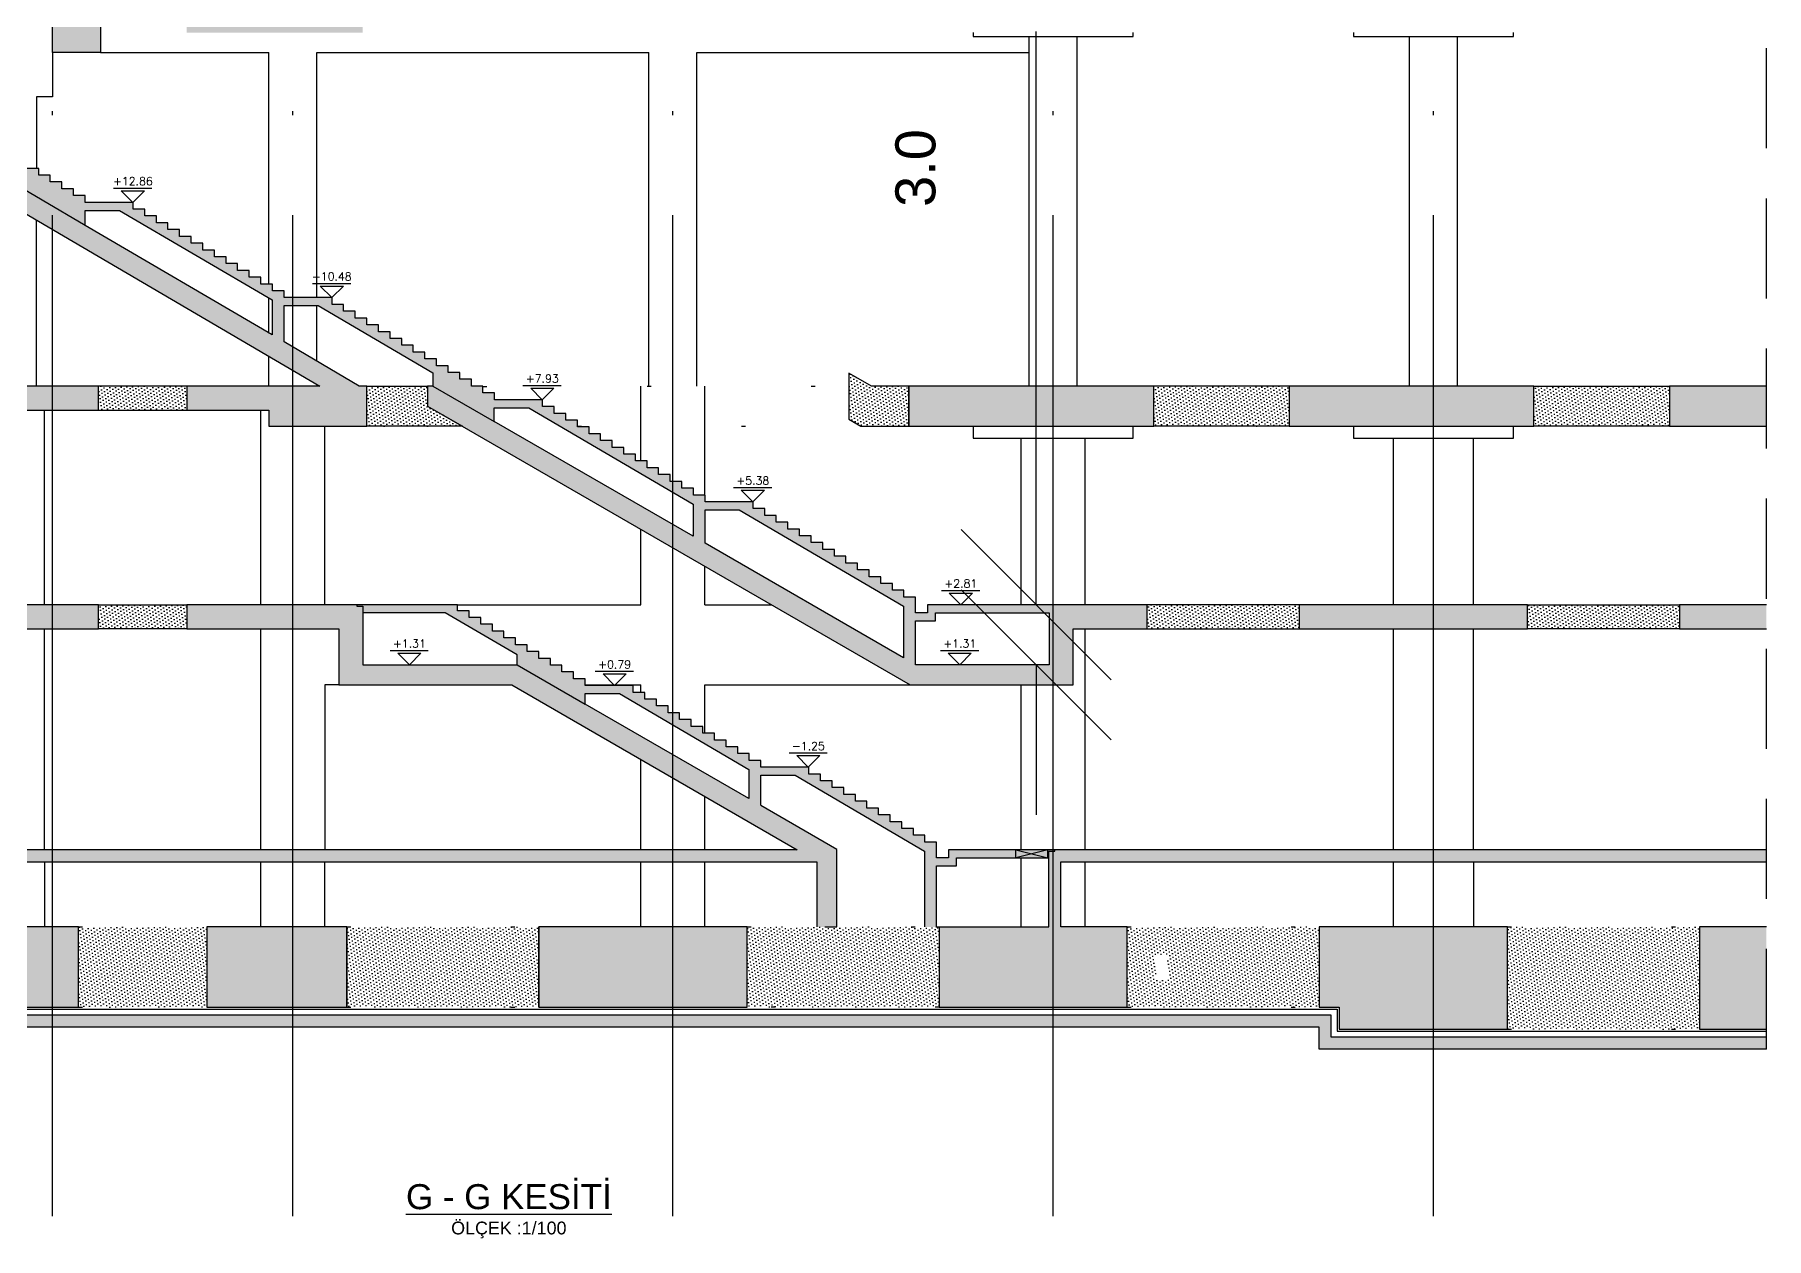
# Model space of a CAD drawing. Header units: millimetres. Extents: x 400382 to 401422, y 4543975 to 4544126.
# Drawn here: x 401215.22 to 401258.49, y 4544003.19 to 4544033.25 of the extents above; entities that cross this region are included whole.
import ezdxf
from ezdxf.enums import TextEntityAlignment as Align

# ---------------------------------------------------------------- set-up
doc = ezdxf.new("R2010")
doc.units = ezdxf.units.MM
for name, pattern in [('AKS', [3, 2.5, -0.25, 0, -0.25]), ('CIZGI', [0.4, 0.25, -0.15]), ('CONTINU', [0]), ('Dot', [4, 0, -4]), ('HIDDEN', [0.375, 0.25, -0.125])]:
    doc.linetypes.add(name, pattern=pattern)
for name, color, linetype in [('aks prota', 2, 'AKS'), ('görünüş prota', 4, 'Continuous'), ('kesik prota', 2, 'CIZGI'), ('kesit prota', 1, 'Continuous'), ('kesit tarama prota', 252, 'Continuous'), ('kot prota', 4, 'Continuous'), ('PRT-CST-rc_level', 6, 'Continuous'), ('PRT-CST-rc_levermark', 4, 'Continuous'), ('st_s_ölçü', 4, 'Continuous'), ('t35 prota', 3, 'Continuous'), ('temel prota', 6, 'Continuous'), ('tplan prota', 7, 'Continuous'), ('ölçü prota', 4, 'Continuous')]:
    doc.layers.add(name, color=color, linetype=linetype)
doc.styles.add('Arial', font='Arial.ttf')
doc.styles.add('OLCU', font='romanstw.shx')
doc.styles.get("Standard").update_dxf_attribs({"font": 'Arial.ttf'})
doc.dimstyles.new('1-100', dxfattribs={"dimscale": 0.5, "dimtxt": 2, "dimasz": 7.5, "dimexe": 3, "dimexo": 5, "dimgap": 5, "dimtad": 3, "dimdec": 1, "dimlfac": 2, "dimzin": 9, "dimdsep": 46, "dimtxsty": 'Standard', "dimblk": 'OBLIQUE', "dimcen": 0.09, "dimclrd": 3, "dimclre": 3, "dimclrt": 1, "dimadec": 3, "dimazin": 0, "dimtfac": 1, "dimtdec": 1, "dimtofl": 0, "dimtmove": 0, "dimatfit": 3, "dimfxl": 4, "dimtolj": 1, "dimtzin": 0, "dimarcsym": 0})
pattern_1 = [(36, (401100.48613, 4543702.77292), (-0.014547592, 0.087543451), [0, -0.079375])]
pattern_2 = [(36, (401079.88825, 4544167.70532), (-0.014547592, 0.08754345), [0, -0.079375])]

# ---------------------------------------------------------------- blocks, each defined once
blk = doc.blocks.new('KOTK5')
at = {"layer": 'PRT-CST-rc_levermark'}
blk.add_line((217, 160), (-213, 160), dxfattribs=at)
blk.add_lwpolyline([(130, 130), (-130, 130), (0, 0)], close=True, dxfattribs=at)
at = {"layer": 'PRT-CST-rc_level', "style": 'OLCU'}
blk.add_attdef('000.00', text='', height=90, dxfattribs=at).set_placement((0, 193), align=Align.CENTER)
blk = doc.blocks.new('_Oblique')
at = {"layer": 'st_s_ölçü', "lineweight": -2}
blk.add_line((-0.5, -0.5), (0.5, 0.5), dxfattribs=at)
blk = doc.blocks.new('*D61')
at = {"layer": 'DEFPOINTS', "color": 0, "transparency": 16777216}
for p in [(401240.244, 4544019.015), (401240.565, 4544019.015), (401240.565, 4544017.515)]:
    blk.add_point(p, dxfattribs=at)
at = {"layer": 'temel prota', "color": 3, "lineweight": -2, "transparency": 16777216}
for p, q in [((401240.244, 4544019.015), (401240.244, 4544033.331)), ((401240.244, 4544019.015), (401238.744, 4544019.015)), ((401240.244, 4544017.515), (401238.744, 4544017.515)), ((401240.244, 4544017.515), (401240.244, 4544013.765))]:
    blk.add_line(p, q, dxfattribs=at)
at = {"layer": 'temel prota', "color": 3, "lineweight": -2, "transparency": 16777216, "xscale": 3.75, "yscale": 3.75, "zscale": 3.75}
for p, rotation in [((401240.244, 4544019.015), 270), ((401240.244, 4544017.515), 90)]:
    blk.add_blockref('_Oblique', p, dxfattribs=dict(at, rotation=rotation))
at = {"layer": 'temel prota', "color": 1, "transparency": 16777216, "insert": (401237.233, 4544029.923), "char_height": 1, "attachment_point": 5, "rotation": 90}
blk.add_mtext('\\A1;3.0', dxfattribs=at)

msp = doc.modelspace()

# ---------------------------------------------------------------- hatches: boundary and pattern name
at = {"layer": 'kesit tarama prota'}
h = msp.add_hatch(color=256, dxfattribs=at)
h.dxf.hatch_style = 1
h.paths.add_polyline_path([(401202.419, 4544023.875), (401216.819, 4544023.875), (401216.819, 4544024.475), (401201.919, 4544024.475), (401201.919, 4544033.305), (401206.452, 4544033.305), (401206.452, 4544031.705), (401210.009, 4544031.705), (401222.343, 4544024.475), (401219.019, 4544024.475), (401219.019, 4544023.875), (401221.069, 4544023.875), (401221.069, 4544023.473), (401223.517, 4544023.473), (401223.517, 4544024.475), (401223.331, 4544024.475), (401221.451, 4544025.577), (401221.451, 4544026.485), (401222.306, 4544026.485), (401225.173, 4544024.804), (401225.173, 4544024.474), (401225.038, 4544024.474), (401225.038, 4544023.975), (401237.093, 4544017.015), (401241.165, 4544017.015), (401241.165, 4544018.415), (401243.019, 4544018.415), (401243.019, 4544019.015), (401237.531, 4544019.015), (401237.531, 4544018.815), (401237.231, 4544018.815), (401237.231, 4544019.205), (401236.941, 4544019.205), (401236.941, 4544019.375), (401236.651, 4544019.375), (401236.651, 4544019.545), (401236.361, 4544019.545), (401236.361, 4544019.715), (401236.071, 4544019.715), (401236.071, 4544019.885), (401235.781, 4544019.885), (401235.781, 4544020.055), (401235.491, 4544020.055), (401235.491, 4544020.225), (401235.201, 4544020.225), (401235.201, 4544020.395), (401234.911, 4544020.395), (401234.911, 4544020.565), (401234.621, 4544020.565), (401234.621, 4544020.735), (401234.331, 4544020.735), (401234.331, 4544020.905), (401234.041, 4544020.905), (401234.041, 4544021.075), (401233.751, 4544021.075), (401233.751, 4544021.245), (401233.461, 4544021.245), (401233.461, 4544021.415), (401233.171, 4544021.415), (401233.171, 4544021.585), (401231.971, 4544021.585), (401231.971, 4544021.755), (401231.681, 4544021.755), (401231.681, 4544021.925), (401231.391, 4544021.925), (401231.391, 4544022.095), (401231.101, 4544022.095), (401231.101, 4544022.265), (401230.811, 4544022.265), (401230.811, 4544022.435), (401230.521, 4544022.435), (401230.521, 4544022.605), (401230.231, 4544022.605), (401230.231, 4544022.775), (401229.941, 4544022.775), (401229.941, 4544022.945), (401229.651, 4544022.945), (401229.651, 4544023.115), (401229.361, 4544023.115), (401229.361, 4544023.285), (401229.071, 4544023.285), (401229.071, 4544023.455), (401228.781, 4544023.455), (401228.781, 4544023.625), (401228.491, 4544023.625), (401228.491, 4544023.795), (401228.201, 4544023.795), (401228.201, 4544023.965), (401227.911, 4544023.965), (401227.911, 4544024.135), (401226.711, 4544024.135), (401226.711, 4544024.305), (401226.421, 4544024.305), (401226.421, 4544024.475), (401226.131, 4544024.475), (401226.131, 4544024.645), (401225.841, 4544024.645), (401225.841, 4544024.815), (401225.551, 4544024.815), (401225.551, 4544024.985), (401225.261, 4544024.985), (401225.261, 4544025.155), (401224.971, 4544025.155), (401224.971, 4544025.325), (401224.681, 4544025.325), (401224.681, 4544025.495), (401224.391, 4544025.495), (401224.391, 4544025.665), (401224.101, 4544025.665), (401224.101, 4544025.835), (401223.811, 4544025.835), (401223.811, 4544026.005), (401223.521, 4544026.005), (401223.521, 4544026.175), (401223.231, 4544026.175), (401223.231, 4544026.345), (401222.941, 4544026.345), (401222.941, 4544026.515), (401222.651, 4544026.515), (401222.651, 4544026.685), (401221.451, 4544026.685), (401221.451, 4544026.855), (401221.161, 4544026.855), (401221.161, 4544027.025), (401220.871, 4544027.025), (401220.871, 4544027.195), (401220.581, 4544027.195), (401220.581, 4544027.365), (401220.291, 4544027.365), (401220.291, 4544027.535), (401220.001, 4544027.535), (401220.001, 4544027.705), (401219.711, 4544027.705), (401219.711, 4544027.875), (401219.421, 4544027.875), (401219.421, 4544028.045), (401219.131, 4544028.045), (401219.131, 4544028.215), (401218.841, 4544028.215), (401218.841, 4544028.385), (401218.551, 4544028.385), (401218.551, 4544028.555), (401218.261, 4544028.555), (401218.261, 4544028.725), (401217.971, 4544028.725), (401217.971, 4544028.895), (401217.681, 4544028.895), (401217.681, 4544029.065), (401216.481, 4544029.065), (401216.481, 4544029.235), (401216.191, 4544029.235), (401216.191, 4544029.405), (401215.901, 4544029.405), (401215.901, 4544029.575), (401215.611, 4544029.575), (401215.611, 4544029.745), (401215.321, 4544029.745), (401215.321, 4544029.915), (401215.031, 4544029.915), (401215.031, 4544030.085), (401214.741, 4544030.085), (401214.741, 4544030.255), (401214.451, 4544030.255), (401214.451, 4544030.425), (401214.161, 4544030.425), (401214.161, 4544030.595), (401213.871, 4544030.595), (401213.871, 4544030.765), (401213.581, 4544030.765), (401213.581, 4544030.935), (401213.291, 4544030.935), (401213.291, 4544031.105), (401213.001, 4544031.105), (401213.001, 4544031.275), (401212.711, 4544031.275), (401212.711, 4544031.445), (401211.511, 4544031.445), (401211.511, 4544031.615), (401211.221, 4544031.615), (401211.221, 4544031.785), (401210.931, 4544031.785), (401210.931, 4544031.955), (401210.641, 4544031.955), (401210.641, 4544032.125), (401210.351, 4544032.125), (401210.351, 4544032.295), (401210.061, 4544032.295), (401210.061, 4544032.465), (401209.771, 4544032.465), (401209.771, 4544032.635), (401209.481, 4544032.635), (401209.481, 4544032.805), (401209.191, 4544032.805), (401209.191, 4544032.975), (401208.901, 4544032.975), (401208.901, 4544033.145), (401208.611, 4544033.145), (401208.611, 4544033.315), (401208.321, 4544033.315), (401208.321, 4544033.485), (401208.031, 4544033.485), (401208.031, 4544033.655), (401207.741, 4544033.655), (401207.741, 4544033.805), (401201.919, 4544033.805), (401201.919, 4544039.765), (401216.819, 4544039.765), (401216.819, 4544040.265), (401200.019, 4544040.265), (401200.019, 4544039.765), (401200.419, 4544039.765), (401200.419, 4544008.965), (401216.319, 4544008.965), (401216.319, 4544010.965), (401202.419, 4544010.965), (401202.419, 4544012.595), (401234.762, 4544012.595), (401234.762, 4544010.965), (401235.262, 4544010.965), (401235.262, 4544012.903), (401233.366, 4544013.997), (401233.366, 4544014.755), (401234.221, 4544014.755), (401237.456, 4544012.859), (401237.456, 4544010.965), (401237.756, 4544010.965), (401237.756, 4544012.495), (401238.251, 4544012.495), (401238.251, 4544012.695), (401240.562, 4544012.695), (401240.562, 4544010.965), (401237.819, 4544010.965), (401237.819, 4544008.965), (401242.519, 4544008.965), (401242.519, 4544010.965), (401240.862, 4544010.965), (401240.862, 4544012.595), (401258.489, 4544012.595), (401258.489, 4544012.895), (401238.051, 4544012.895), (401238.051, 4544012.695), (401237.756, 4544012.695), (401237.756, 4544013.085), (401237.466, 4544013.085), (401237.466, 4544013.255), (401237.176, 4544013.255), (401237.176, 4544013.425), (401236.886, 4544013.425), (401236.886, 4544013.595), (401236.596, 4544013.595), (401236.596, 4544013.765), (401236.306, 4544013.765), (401236.306, 4544013.935), (401236.016, 4544013.935), (401236.016, 4544014.105), (401235.726, 4544014.105), (401235.726, 4544014.275), (401235.436, 4544014.275), (401235.436, 4544014.445), (401235.146, 4544014.445), (401235.146, 4544014.615), (401234.856, 4544014.615), (401234.856, 4544014.785), (401234.566, 4544014.785), (401234.566, 4544014.955), (401233.366, 4544014.955), (401233.366, 4544015.125), (401233.076, 4544015.125), (401233.076, 4544015.295), (401232.786, 4544015.295), (401232.786, 4544015.465), (401232.496, 4544015.465), (401232.496, 4544015.635), (401232.206, 4544015.635), (401232.206, 4544015.805), (401231.916, 4544015.805), (401231.916, 4544015.975), (401231.626, 4544015.975), (401231.626, 4544016.145), (401231.336, 4544016.145), (401231.336, 4544016.315), (401231.046, 4544016.315), (401231.046, 4544016.485), (401230.756, 4544016.485), (401230.756, 4544016.655), (401230.466, 4544016.655), (401230.466, 4544016.825), (401230.176, 4544016.825), (401230.176, 4544016.995), (401228.976, 4544016.995), (401228.976, 4544017.165), (401228.686, 4544017.165), (401228.686, 4544017.335), (401228.396, 4544017.335), (401228.396, 4544017.505), (401228.106, 4544017.505), (401228.106, 4544017.675), (401227.816, 4544017.675), (401227.816, 4544017.845), (401227.526, 4544017.845), (401227.526, 4544018.015), (401227.236, 4544018.015), (401227.236, 4544018.185), (401226.946, 4544018.185), (401226.946, 4544018.355), (401226.656, 4544018.355), (401226.656, 4544018.525), (401226.366, 4544018.525), (401226.366, 4544018.695), (401226.076, 4544018.695), (401226.076, 4544018.865), (401225.786, 4544018.865), (401225.786, 4544019.015), (401219.019, 4544019.015), (401219.019, 4544018.415), (401222.819, 4544018.415), (401222.819, 4544017.015), (401227.139, 4544017.015), (401234.275, 4544012.895), (401202.419, 4544012.895), (401202.419, 4544018.415), (401216.819, 4544018.415), (401216.819, 4544019.015), (401202.419, 4544019.015)])
h.paths.add_polyline_path([(401206.952, 4544032.205), (401206.952, 4544033.605), (401207.43, 4544033.605), (401209.819, 4544032.205)], flags=16)
h.paths.add_polyline_path([(401216.481, 4544028.491), (401216.481, 4544028.865), (401217.336, 4544028.865), (401221.151, 4544026.629), (401221.151, 4544025.753)], flags=16)
h.paths.add_polyline_path([(401223.419, 4544018.815), (401225.475, 4544018.815), (401227.273, 4544017.761), (401227.273, 4544017.515), (401223.419, 4544017.515)], flags=16)
h.paths.add_polyline_path([(401226.701, 4544023.592), (401226.701, 4544023.935), (401227.566, 4544023.935), (401231.671, 4544021.529), (401231.671, 4544020.723)], flags=16)
h.paths.add_polyline_path([(401228.976, 4544016.795), (401229.831, 4544016.795), (401233.066, 4544014.899), (401233.066, 4544014.17), (401228.976, 4544016.532)], flags=16)
h.paths.add_polyline_path([(401231.971, 4544021.385), (401232.826, 4544021.385), (401236.931, 4544018.979), (401236.931, 4544017.686), (401231.971, 4544020.55)], flags=16)
h.paths.add_polyline_path([(401237.231, 4544018.615), (401237.731, 4544018.615), (401237.731, 4544018.815), (401240.565, 4544018.815), (401240.565, 4544017.515), (401237.231, 4544017.515)], flags=16)
h = msp.add_hatch(color=256, dxfattribs=at)
h.dxf.hatch_style = 1
h.paths.add_polyline_path([(401215.669, 4544033.805), (401216.869, 4544033.805), (401216.869, 4544032.805), (401215.669, 4544032.805)])
h.paths.add_polyline_path([(401223.419, 4544033.805), (401219.019, 4544033.805), (401219.019, 4544033.305), (401223.419, 4544033.305)])
h = msp.add_hatch(dxfattribs=at)
h.set_pattern_fill('DOTS', color=2, scale=0.05, angle=36)
h.set_pattern_definition([(36, (401090.97262, 4543702.77292), (-0.014547592, 0.087543451), [0, -0.079375])])
h.paths.add_polyline_path([(401237.065, 4544024.475), (401236.13, 4544024.475), (401235.562, 4544024.802), (401235.562, 4544024.475), (401235.562, 4544023.648), (401235.862, 4544023.475), (401237.065, 4544023.475)])
h = msp.add_hatch(dxfattribs=at)
h.set_pattern_fill('DOTS', color=2, scale=0.05, angle=36)
h.set_pattern_definition(pattern_1)
h.paths.add_polyline_path([(401219.019, 4544024.475), (401216.819, 4544024.475), (401216.819, 4544023.875), (401219.019, 4544023.875)])
h = msp.add_hatch(dxfattribs=at)
h.set_pattern_fill('DOTS', color=2, scale=0.05, angle=36)
h.set_pattern_definition([(36, (401107.18397, 4543702.77292), (-0.014547592, 0.087543451), [0, -0.079375])])
h.paths.add_polyline_path([(401225.038, 4544023.975), (401225.038, 4544024.473), (401223.517, 4544024.475), (401223.517, 4544023.473), (401225.907, 4544023.473)])
h = msp.add_hatch(color=256, dxfattribs=at)
h.dxf.hatch_style = 1
h.paths.add_polyline_path([(401243.182, 4544024.475), (401237.065, 4544024.475), (401237.065, 4544023.475), (401243.182, 4544023.475)])
h = msp.add_hatch(dxfattribs=at)
h.set_pattern_fill('DOTS', color=2, scale=0.05, angle=36)
h.set_pattern_definition(pattern_1)
h.paths.add_polyline_path([(401246.565, 4544024.475), (401243.182, 4544024.475), (401243.182, 4544023.475), (401246.565, 4544023.475)])
h = msp.add_hatch(color=256, dxfattribs=at)
h.dxf.hatch_style = 1
h.paths.add_polyline_path([(401252.682, 4544024.475), (401246.565, 4544024.475), (401246.565, 4544023.475), (401252.682, 4544023.475)])
h = msp.add_hatch(dxfattribs=at)
h.set_pattern_fill('DOTS', color=2, scale=0.05, angle=36)
h.set_pattern_definition(pattern_1)
h.paths.add_polyline_path([(401256.065, 4544024.475), (401252.682, 4544024.475), (401252.682, 4544023.475), (401256.065, 4544023.475)])
h = msp.add_hatch(color=256, dxfattribs=at)
h.dxf.hatch_style = 1
h.paths.add_polyline_path([(401258.489, 4544024.475), (401256.065, 4544024.475), (401256.065, 4544023.475), (401258.489, 4544023.475)])
h = msp.add_hatch(dxfattribs=at)
h.set_pattern_fill('DOTS', color=2, scale=0.05, angle=36)
h.set_pattern_definition(pattern_1)
h.paths.add_polyline_path([(401219.019, 4544019.015), (401216.819, 4544019.015), (401216.819, 4544018.415), (401219.019, 4544018.415)])
h = msp.add_hatch(dxfattribs=at)
h.set_pattern_fill('DOTS', color=2, scale=0.05, angle=36)
h.set_pattern_definition(pattern_1)
h.paths.add_polyline_path([(401246.819, 4544019.015), (401243.019, 4544019.015), (401243.019, 4544018.415), (401246.819, 4544018.415)])
h = msp.add_hatch(color=256, dxfattribs=at)
h.dxf.hatch_style = 1
h.paths.add_polyline_path([(401252.519, 4544019.015), (401246.819, 4544019.015), (401246.819, 4544018.415), (401252.519, 4544018.415)])
h = msp.add_hatch(dxfattribs=at)
h.set_pattern_fill('DOTS', color=2, scale=0.05, angle=36)
h.set_pattern_definition(pattern_1)
h.paths.add_polyline_path([(401256.319, 4544019.015), (401252.519, 4544019.015), (401252.519, 4544018.415), (401256.319, 4544018.415)])
h = msp.add_hatch(color=256, dxfattribs=at)
h.dxf.hatch_style = 1
h.paths.add_polyline_path([(401258.489, 4544019.015), (401256.319, 4544019.015), (401256.319, 4544018.415), (401258.489, 4544018.415)])
h = msp.add_hatch(dxfattribs=at)
h.set_pattern_fill('DOTS', color=2, scale=0.05, angle=36)
h.set_pattern_definition(pattern_2)
h.paths.add_polyline_path([(401219.519, 4544010.965), (401216.319, 4544010.965), (401216.319, 4544008.965), (401219.519, 4544008.965)])
h = msp.add_hatch(color=256, dxfattribs=at)
h.dxf.hatch_style = 1
h.paths.add_polyline_path([(401223.019, 4544010.965), (401219.519, 4544010.965), (401219.519, 4544008.965), (401223.019, 4544008.965)], flags=17)
h = msp.add_hatch(dxfattribs=at)
h.set_pattern_fill('DOTS', color=2, scale=0.05, angle=36)
h.set_pattern_definition(pattern_2)
h.paths.add_polyline_path([(401227.819, 4544010.965), (401223.019, 4544010.965), (401223.019, 4544008.965), (401227.819, 4544008.965)])
h = msp.add_hatch(color=256, dxfattribs=at)
h.dxf.hatch_style = 1
h.paths.add_polyline_path([(401233.019, 4544010.965), (401227.819, 4544010.965), (401227.819, 4544008.965), (401233.019, 4544008.965)])
h = msp.add_hatch(dxfattribs=at)
h.set_pattern_fill('DOTS', color=2, scale=0.05, angle=36)
h.set_pattern_definition(pattern_2)
h.paths.add_polyline_path([(401237.819, 4544010.965), (401233.019, 4544010.965), (401233.019, 4544008.965), (401237.819, 4544008.965)])
h = msp.add_hatch(dxfattribs=at)
h.set_pattern_fill('DOTS', color=2, scale=0.05, angle=36)
h.set_pattern_definition(pattern_2)
h.paths.add_polyline_path([(401247.319, 4544010.965), (401242.519, 4544010.965), (401242.519, 4544008.965), (401247.319, 4544008.965)])
h.paths.add_polyline_path([(401243.531, 4544009.658), (401243.531, 4544010.272), (401243.231, 4544010.272), (401243.231, 4544009.658)], flags=16)
h = msp.add_hatch(color=256, dxfattribs=at)
h.dxf.hatch_style = 1
h.paths.add_polyline_path([(401252.019, 4544010.965), (401247.319, 4544010.965), (401247.319, 4544008.965), (401247.811, 4544008.965), (401247.811, 4544008.415), (401252.019, 4544008.415)])
h = msp.add_hatch(dxfattribs=at)
h.set_pattern_fill('DOTS', color=2, scale=0.05, angle=36)
h.set_pattern_definition(pattern_2)
h.paths.add_polyline_path([(401256.819, 4544010.965), (401252.019, 4544010.965), (401252.019, 4544008.415), (401256.819, 4544008.415)])
h = msp.add_hatch(color=256, dxfattribs=at)
h.dxf.hatch_style = 1
h.paths.add_polyline_path([(401258.489, 4544010.965), (401256.819, 4544010.965), (401256.819, 4544008.415), (401258.489, 4544008.415)])
h = msp.add_hatch(dxfattribs=at)
h.set_pattern_fill('AR-CONC', color=253, scale=0.001)
h.set_pattern_definition([(50, (401079.88825, 4544167.70532), (0.18218467, -0.01593909), [0.01905, -0.20955]), (355, (401079.88825, 4544167.70532), (-0.03524342, 0.19105685), [0.01524, -0.16764058]), (100.451445, (401079.90343, 4544167.704), (0.14694125, 0.17511775), [0.01619001, -0.17809024]), (46.1842, (401079.88825, 4544167.75612), (0.27107904, -0.04204233), [0.028575, -0.314325]), (96.63556, (401079.91084, 4544167.75262), (0.23740413, 0.24742612), [0.02428502, -0.2671356]), (351.18415, (401079.88825, 4544167.75612), (0.23740413, 0.24742612), [0.02285997, -0.25145973]), (21, (401079.91365, 4544167.74342), (0.15161439, -0.1022652), [0.01905, -0.20955]), (326, (401079.91365, 4544167.74342), (0.06180203, 0.18418797), [0.01524, -0.16764]), (71.451445, (401079.92629, 4544167.7349), (0.21341642, 0.08192277), [0.01619001, -0.17808994]), (37.5, (401079.88825, 4544167.70532), (0.003088603, 0.084555039), [0, -0.165608, 0, -0.17018, 0, -0.168275]), (7.5, (401079.88825, 4544167.70532), (0.066819663, 0.100180575), [0, -0.097028, 0, -0.161798, 0, -0.064135]), (327.5, (401079.83161, 4544167.70532), (0.135590595, -0.005728744), [0, -0.0635, 0, -0.19812, 0, -0.26289]), (317.5, (401079.80621, 4544167.70532), (0.14812918, 0.02542649), [0, -0.08255, 0, -0.131572, 0, -0.18669])])
h.paths.add_polyline_path([(401247.611, 4544008.765), (401199.619, 4544008.765), (401199.619, 4544008.465), (401247.311, 4544008.465), (401247.311, 4544007.915), (401258.489, 4544007.915), (401258.489, 4544008.215), (401247.611, 4544008.215)])

# ---------------------------------------------------------------- linework, layer by layer
at = {"layer": 'aks prota', "ltscale": 10}
for p, q in [((401215.669, 4544003.743), (401215.669, 4544053.666)), ((401221.669, 4544003.743), (401221.669, 4544053.666)), ((401231.169, 4544003.743), (401231.169, 4544053.666)), ((401240.669, 4544003.743), (401240.669, 4544053.666)), ((401250.169, 4544003.743), (401250.169, 4544053.666))]:
    msp.add_line(p, q, dxfattribs=at)
at = {"layer": 'görünüş prota'}
for p, q in [((401240.069, 4544024.475), (401240.069, 4544033.205)), ((401241.269, 4544024.475), (401241.269, 4544033.205)), ((401249.569, 4544024.475), (401249.569, 4544033.205)), ((401250.769, 4544024.475), (401250.769, 4544033.205)), ((401221.069, 4544027.025), (401221.069, 4544032.805)), ((401222.269, 4544026.685), (401222.269, 4544032.805)), ((401230.569, 4544024.474), (401230.569, 4544032.805)), ((401231.769, 4544024.474), (401231.769, 4544032.805)), ((401215.269, 4544024.475), (401215.269, 4544028.621)), ((401221.069, 4544025.801), (401221.069, 4544026.676)), ((401222.269, 4544025.097), (401222.269, 4544026.485)), ((401221.069, 4544024.475), (401221.069, 4544025.221)), ((401230.369, 4544022.605), (401230.369, 4544024.474)), ((401231.969, 4544021.755), (401231.969, 4544024.474)), ((401215.469, 4544019.015), (401215.469, 4544023.875)), ((401220.869, 4544019.015), (401220.869, 4544023.875)), ((401222.469, 4544019.015), (401222.469, 4544023.473)), ((401239.869, 4544019.015), (401239.869, 4544023.175)), ((401241.469, 4544019.015), (401241.469, 4544023.175)), ((401249.169, 4544019.015), (401249.169, 4544023.175)), ((401251.169, 4544019.015), (401251.169, 4544023.175)), ((401230.369, 4544019.015), (401230.369, 4544020.897)), ((401231.969, 4544019.015), (401231.969, 4544019.973)), ((401215.469, 4544012.895), (401215.469, 4544018.415)), ((401220.869, 4544012.895), (401220.869, 4544018.415)), ((401241.469, 4544012.895), (401241.469, 4544018.415)), ((401249.169, 4544012.895), (401249.169, 4544018.415)), ((401251.169, 4544012.895), (401251.169, 4544018.415)), ((401230.369, 4544016.825), (401230.369, 4544017.015)), ((401231.969, 4544015.805), (401231.969, 4544017.015)), ((401239.869, 4544012.895), (401239.869, 4544017.015)), ((401230.369, 4544012.895), (401230.369, 4544015.15)), ((401231.969, 4544012.895), (401231.969, 4544014.226)), ((401239.869, 4544010.965), (401239.869, 4544012.695)), ((401215.469, 4544012.595), (401215.469, 4544010.965)), ((401220.869, 4544010.965), (401220.869, 4544012.595)), ((401222.469, 4544010.965), (401222.469, 4544012.595)), ((401230.369, 4544010.965), (401230.369, 4544012.595)), ((401231.969, 4544010.965), (401231.969, 4544012.595)), ((401241.469, 4544010.965), (401241.469, 4544012.595)), ((401249.169, 4544010.965), (401249.169, 4544012.595)), ((401251.169, 4544012.595), (401251.169, 4544010.965))]:
    msp.add_line(p, q, dxfattribs=at)
for points in [[(401238.669, 4544033.305), (401238.669, 4544033.205), (401242.669, 4544033.205), (401242.669, 4544033.305)], [(401248.169, 4544033.305), (401248.169, 4544033.205), (401252.169, 4544033.205), (401252.169, 4544033.305)], [(401237.116, 4544024.475), (401236.13, 4544024.475), (401235.562, 4544024.802), (401235.562, 4544023.648), (401235.862, 4544023.475), (401237.065, 4544023.475), (401237.065, 4544024.475)], [(401219.019, 4544024.475), (401216.819, 4544024.475)], [(401223.517, 4544024.475), (401225.038, 4544024.473), (401225.038, 4544023.975), (401225.907, 4544023.473), (401223.517, 4544023.473)], [(401246.565, 4544024.475), (401243.182, 4544024.475)], [(401252.682, 4544024.475), (401256.065, 4544024.475)], [(401216.819, 4544023.875), (401219.019, 4544023.875)], [(401246.565, 4544023.475), (401243.182, 4544023.475)], [(401256.065, 4544023.475), (401252.682, 4544023.475)], [(401216.819, 4544019.015), (401219.019, 4544019.015)], [(401246.819, 4544019.015), (401243.019, 4544019.015)], [(401252.519, 4544019.015), (401256.319, 4544019.015)], [(401219.019, 4544018.415), (401216.819, 4544018.415)], [(401243.019, 4544018.415), (401246.819, 4544018.415)], [(401256.319, 4544018.415), (401252.519, 4544018.415)], [(401258.489, 4544008.215), (401247.611, 4544008.215), (401247.611, 4544008.765), (401199.619, 4544008.765)], [(401258.489, 4544007.915), (401247.311, 4544007.915), (401247.311, 4544008.465), (401199.619, 4544008.465)]]:
    msp.add_lwpolyline(points, dxfattribs=at)
at = {"layer": 'görünüş prota', "color": 4, "linetype": 'Dot'}
for points in [[(401226.421, 4544024.469), (401235.562, 4544024.474)], [(401228.781, 4544023.474), (401236.13, 4544023.475)], [(401216.319, 4544010.965), (401219.519, 4544010.965)], [(401223.019, 4544010.965), (401227.919, 4544010.965)], [(401233.019, 4544010.965), (401237.741, 4544010.965)], [(401242.519, 4544010.965), (401247.319, 4544010.965)], [(401252.019, 4544010.965), (401256.819, 4544010.965)], [(401216.319, 4544008.965), (401219.519, 4544008.965)], [(401223.019, 4544008.965), (401227.919, 4544008.965)], [(401237.819, 4544008.965), (401233.019, 4544008.965)], [(401242.519, 4544008.965), (401247.319, 4544008.965)], [(401252.019, 4544008.415), (401256.819, 4544008.415)]]:
    msp.add_lwpolyline(points, dxfattribs=at)
at = {"layer": 'kesik prota', "linetype": 'HIDDEN', "ltscale": 10}
msp.add_lwpolyline([(401258.489, 4544007.915), (401258.489, 4544047.565)], dxfattribs=at)
at = {"layer": 'kesik prota', "ltscale": 10}
for points in [[(401216.481, 4544028.491), (401210.145, 4544032.205), (401209.819, 4544032.205)], [(401225.173, 4544024.474), (401226.701, 4544023.592)], [(401223.273, 4544019.015), (401223.274, 4544018.975), (401223.419, 4544018.975), (401223.419, 4544018.815)], [(401227.273, 4544017.515), (401228.976, 4544016.532)], [(401239.738, 4544012.895), (401240.538, 4544012.695), (401240.538, 4544012.895), (401239.738, 4544012.695), (401239.738, 4544012.895)], [(401240.562, 4544012.695), (401240.562, 4544012.855), (401240.707, 4544012.855), (401240.707, 4544012.895)]]:
    msp.add_lwpolyline(points, dxfattribs=at)
at = {"layer": 'kesit prota'}
msp.add_line((401228.976, 4544016.532), (401228.976, 4544016.795), dxfattribs=at)
at = {"layer": 'kesit prota', "color": 1}
for p, q in [((401240.562, 4544010.965), (401240.562, 4544012.695)), ((401240.862, 4544012.595), (401258.489, 4544012.595)), ((401240.862, 4544010.965), (401240.862, 4544012.595)), ((401223.019, 4544010.965), (401223.019, 4544008.965)), ((401227.819, 4544008.965), (401227.819, 4544010.965)), ((401237.741, 4544010.965), (401240.562, 4544010.965))]:
    msp.add_line(p, q, dxfattribs=at)
at = {"layer": 'kesit prota'}
for points in [[(401215.669, 4544033.805), (401216.869, 4544033.805), (401216.869, 4544032.805), (401215.669, 4544032.805)], [(401216.481, 4544028.865), (401217.336, 4544028.865), (401221.151, 4544026.629), (401221.151, 4544025.753), (401216.481, 4544028.491)], [(401226.701, 4544023.935), (401227.566, 4544023.935), (401231.671, 4544021.529), (401231.671, 4544020.723), (401226.701, 4544023.592)]]:
    msp.add_lwpolyline(points, close=True, dxfattribs=at)
at = {"layer": 'kesit prota', "color": 1}
for points in [[(401201.919, 4544024.475), (401201.919, 4544033.305), (401206.452, 4544033.305), (401206.452, 4544031.705), (401210.009, 4544031.705), (401222.343, 4544024.475), (401219.019, 4544024.475), (401219.019, 4544023.875), (401221.069, 4544023.875), (401221.069, 4544023.473), (401223.517, 4544023.473)], [(401223.517, 4544023.473), (401223.517, 4544024.475), (401223.331, 4544024.475), (401221.451, 4544025.577), (401221.451, 4544026.485), (401222.306, 4544026.485), (401225.173, 4544024.804), (401225.173, 4544024.474), (401225.038, 4544024.474), (401225.038, 4544023.975), (401237.093, 4544017.015), (401241.165, 4544017.015), (401241.165, 4544018.415), (401243.019, 4544018.415), (401243.019, 4544019.015), (401237.531, 4544019.015), (401237.531, 4544018.815), (401237.231, 4544018.815), (401237.231, 4544019.205), (401236.941, 4544019.205), (401236.941, 4544019.375), (401236.651, 4544019.375), (401236.651, 4544019.545), (401236.361, 4544019.545), (401236.361, 4544019.715), (401236.071, 4544019.715), (401236.071, 4544019.885), (401235.781, 4544019.885), (401235.781, 4544020.055), (401235.491, 4544020.055), (401235.491, 4544020.225), (401235.201, 4544020.225), (401235.201, 4544020.395), (401234.911, 4544020.395), (401234.911, 4544020.565), (401234.621, 4544020.565), (401234.621, 4544020.735), (401234.331, 4544020.735), (401234.331, 4544020.905), (401234.041, 4544020.905), (401234.041, 4544021.075), (401233.751, 4544021.075), (401233.751, 4544021.245), (401233.461, 4544021.245), (401233.461, 4544021.415), (401233.171, 4544021.415), (401233.171, 4544021.585), (401231.971, 4544021.585), (401231.971, 4544021.755), (401231.681, 4544021.755), (401231.681, 4544021.925), (401231.391, 4544021.925), (401231.391, 4544022.095), (401231.101, 4544022.095), (401231.101, 4544022.265), (401230.811, 4544022.265), (401230.811, 4544022.435), (401230.521, 4544022.435), (401230.521, 4544022.605), (401230.231, 4544022.605), (401230.231, 4544022.775), (401229.941, 4544022.775), (401229.941, 4544022.945), (401229.651, 4544022.945), (401229.651, 4544023.115), (401229.361, 4544023.115), (401229.361, 4544023.285), (401229.071, 4544023.285), (401229.071, 4544023.455), (401228.781, 4544023.455), (401228.781, 4544023.625), (401228.491, 4544023.625), (401228.491, 4544023.795), (401228.201, 4544023.795), (401228.201, 4544023.965), (401227.911, 4544023.965), (401227.911, 4544024.135), (401226.711, 4544024.135), (401226.711, 4544024.305), (401226.421, 4544024.305), (401226.421, 4544024.475), (401226.131, 4544024.475), (401226.131, 4544024.645), (401225.841, 4544024.645), (401225.841, 4544024.815), (401225.551, 4544024.815), (401225.551, 4544024.985), (401225.261, 4544024.985), (401225.261, 4544025.155), (401224.971, 4544025.155), (401224.971, 4544025.325), (401224.681, 4544025.325), (401224.681, 4544025.495), (401224.391, 4544025.495), (401224.391, 4544025.665), (401224.101, 4544025.665), (401224.101, 4544025.835), (401223.811, 4544025.835), (401223.811, 4544026.005), (401223.521, 4544026.005), (401223.521, 4544026.175), (401223.231, 4544026.175), (401223.231, 4544026.345), (401222.941, 4544026.345), (401222.941, 4544026.515), (401222.651, 4544026.515), (401222.651, 4544026.685), (401221.451, 4544026.685), (401221.451, 4544026.855), (401221.161, 4544026.855), (401221.161, 4544027.025), (401220.871, 4544027.025), (401220.871, 4544027.195), (401220.581, 4544027.195), (401220.581, 4544027.365), (401220.291, 4544027.365), (401220.291, 4544027.535), (401220.001, 4544027.535), (401220.001, 4544027.705), (401219.711, 4544027.705), (401219.711, 4544027.875), (401219.421, 4544027.875), (401219.421, 4544028.045), (401219.131, 4544028.045), (401219.131, 4544028.215), (401218.841, 4544028.215), (401218.841, 4544028.385), (401218.551, 4544028.385), (401218.551, 4544028.555), (401218.261, 4544028.555), (401218.261, 4544028.725), (401217.971, 4544028.725), (401217.971, 4544028.895), (401217.681, 4544028.895), (401217.681, 4544029.065), (401216.481, 4544029.065), (401216.481, 4544029.235), (401216.191, 4544029.235), (401216.191, 4544029.405), (401215.901, 4544029.405), (401215.901, 4544029.575), (401215.611, 4544029.575), (401215.611, 4544029.745), (401215.321, 4544029.745), (401215.321, 4544029.915), (401215.031, 4544029.915)], [(401202.419, 4544019.015), (401202.419, 4544023.875), (401216.819, 4544023.875), (401216.819, 4544024.475), (401201.919, 4544024.475)], [(401258.489, 4544024.475), (401256.065, 4544024.475), (401256.065, 4544023.475), (401258.489, 4544023.475)], [(401258.489, 4544012.895), (401238.051, 4544012.895), (401238.051, 4544012.695), (401237.756, 4544012.695), (401237.756, 4544013.085), (401237.466, 4544013.085), (401237.466, 4544013.255), (401237.176, 4544013.255), (401237.176, 4544013.425), (401236.886, 4544013.425), (401236.886, 4544013.595), (401236.596, 4544013.595), (401236.596, 4544013.765), (401236.306, 4544013.765), (401236.306, 4544013.935), (401236.016, 4544013.935), (401236.016, 4544014.105), (401235.726, 4544014.105), (401235.726, 4544014.275), (401235.436, 4544014.275), (401235.436, 4544014.445), (401235.146, 4544014.445), (401235.146, 4544014.615), (401234.856, 4544014.615), (401234.856, 4544014.785), (401234.566, 4544014.785), (401234.566, 4544014.955), (401233.366, 4544014.955), (401233.366, 4544015.125), (401233.076, 4544015.125), (401233.076, 4544015.295), (401232.786, 4544015.295), (401232.786, 4544015.465), (401232.496, 4544015.465), (401232.496, 4544015.635), (401232.206, 4544015.635), (401232.206, 4544015.805), (401231.916, 4544015.805), (401231.916, 4544015.975), (401231.626, 4544015.975), (401231.626, 4544016.145), (401231.336, 4544016.145), (401231.336, 4544016.315), (401231.046, 4544016.315), (401231.046, 4544016.485), (401230.756, 4544016.485), (401230.756, 4544016.655), (401230.466, 4544016.655), (401230.466, 4544016.825), (401230.176, 4544016.825), (401230.176, 4544016.995), (401228.976, 4544016.995), (401228.976, 4544017.165), (401228.686, 4544017.165), (401228.686, 4544017.335), (401228.396, 4544017.335), (401228.396, 4544017.505), (401228.106, 4544017.505), (401228.106, 4544017.675), (401227.816, 4544017.675), (401227.816, 4544017.845), (401227.526, 4544017.845), (401227.526, 4544018.015), (401227.236, 4544018.015), (401227.236, 4544018.185), (401226.946, 4544018.185), (401226.946, 4544018.355), (401226.656, 4544018.355), (401226.656, 4544018.525), (401226.366, 4544018.525), (401226.366, 4544018.695), (401226.076, 4544018.695), (401226.076, 4544018.865), (401225.786, 4544018.865), (401225.786, 4544019.015), (401219.019, 4544019.015), (401219.019, 4544018.415), (401222.819, 4544018.415), (401222.819, 4544017.015), (401227.139, 4544017.015), (401234.275, 4544012.895), (401202.419, 4544012.895)], [(401202.419, 4544018.415), (401216.819, 4544018.415), (401216.819, 4544019.015), (401202.419, 4544019.015)], [(401258.489, 4544019.015), (401256.319, 4544019.015), (401256.319, 4544018.415), (401258.489, 4544018.415)], [(401228.976, 4544016.795), (401229.831, 4544016.795), (401233.066, 4544014.899), (401233.066, 4544014.17), (401228.976, 4544016.532)], [(401233.366, 4544014.006), (401233.366, 4544014.755)], [(401233.366, 4544014.755), (401234.221, 4544014.755), (401237.456, 4544012.859), (401237.456, 4544010.965)], [(401235.262, 4544010.965), (401235.262, 4544012.903), (401233.366, 4544013.997)], [(401237.756, 4544010.965), (401237.756, 4544012.495), (401238.251, 4544012.495), (401238.251, 4544012.695), (401240.562, 4544012.695)], [(401202.419, 4544012.595), (401234.762, 4544012.595), (401234.762, 4544010.965)], [(401200.419, 4544008.965), (401216.319, 4544008.965), (401216.319, 4544010.965), (401202.419, 4544010.965)], [(401223.019, 4544010.965), (401219.519, 4544010.965), (401219.519, 4544008.965), (401223.019, 4544008.965), (401223.019, 4544010.965)], [(401233.019, 4544010.965), (401227.819, 4544010.965), (401227.819, 4544008.965), (401233.019, 4544008.965), (401233.019, 4544010.965)], [(401237.741, 4544010.965), (401237.819, 4544010.965), (401237.819, 4544008.965), (401242.519, 4544008.965), (401242.519, 4544010.965), (401240.862, 4544010.965)], [(401247.811, 4544008.415), (401252.019, 4544008.415), (401252.019, 4544010.965), (401247.319, 4544010.965), (401247.319, 4544008.965), (401247.811, 4544008.965), (401247.811, 4544008.415)], [(401258.489, 4544010.965), (401256.819, 4544010.965), (401256.819, 4544008.415)], [(401256.819, 4544008.415), (401258.489, 4544008.415)]]:
    msp.add_lwpolyline(points, dxfattribs=at)
for points in [[(401237.065, 4544023.475), (401243.182, 4544023.475), (401243.182, 4544024.475), (401237.065, 4544024.475)], [(401246.565, 4544023.475), (401252.682, 4544023.475), (401252.682, 4544024.475), (401246.565, 4544024.475)], [(401227.273, 4544017.761), (401225.475, 4544018.815), (401223.419, 4544018.815), (401223.419, 4544017.515), (401227.273, 4544017.515)], [(401237.731, 4544018.815), (401240.565, 4544018.815), (401240.565, 4544017.515), (401237.231, 4544017.515), (401237.231, 4544018.615), (401237.731, 4544018.615)], [(401246.819, 4544018.415), (401252.519, 4544018.415), (401252.519, 4544019.015), (401246.819, 4544019.015)]]:
    msp.add_lwpolyline(points, close=True, dxfattribs=at)
at = {"layer": 'kesit prota'}
msp.add_lwpolyline([(401236.931, 4544017.686), (401231.971, 4544020.55), (401231.971, 4544021.385), (401232.826, 4544021.385), (401236.931, 4544018.979), (401236.931, 4544017.686)], dxfattribs=at)
at = {"layer": 'kesit tarama prota'}
msp.add_lwpolyline([(401258.489, 4544012.595), (401258.489, 4544012.895)], dxfattribs=at)
at = {"layer": 'ölçü prota'}
for points in [[(401215.669, 4544032.805), (401215.669, 4544031.705), (401215.269, 4544031.705), (401215.269, 4544029.915)], [(401216.869, 4544032.805), (401221.069, 4544032.805)], [(401222.269, 4544032.805), (401230.569, 4544032.805)], [(401231.769, 4544032.805), (401240.069, 4544032.805)], [(401238.669, 4544023.475), (401238.669, 4544023.175), (401242.669, 4544023.175), (401242.669, 4544023.475)], [(401248.169, 4544023.475), (401248.169, 4544023.175), (401252.169, 4544023.175), (401252.169, 4544023.475)], [(401225.786, 4544019.015), (401230.369, 4544019.015)], [(401231.969, 4544019.015), (401233.629, 4544019.015)], [(401222.819, 4544017.015), (401222.469, 4544017.015), (401222.469, 4544012.895)], [(401228.976, 4544017.015), (401230.369, 4544017.015)], [(401231.969, 4544017.015), (401237.093, 4544017.015)], [(401234.962, 4544010.965), (401235.262, 4544010.965)], [(401199.619, 4544008.915), (401247.761, 4544008.915), (401247.761, 4544008.365), (401258.489, 4544008.365)]]:
    msp.add_lwpolyline(points, dxfattribs=at)

# ---------------------------------------------------------------- block references
at = {"layer": 'kot prota', "linetype": 'CONTINU', "ltscale": 0.1}
ref = msp.add_blockref('KOTK5', (401217.674, 4544029.065), dxfattribs=dict(at, xscale=-0.002222222222222222, yscale=0.002222222222222222, zscale=0.002222222222222222))
ref.add_attrib('000.00', '+12.86', dxfattribs={"layer": 'PRT-CST-rc_level', "height": 0.2, "style": 'OLCU'}).set_placement((401217.674, 4544029.494), align=Align.CENTER)
ref = msp.add_blockref('KOTK5', (401222.644, 4544026.685), dxfattribs=dict(at, xscale=-0.002222222222222222, yscale=0.002222222222222222, zscale=0.002222222222222222))
ref.add_attrib('000.00', '+10.48', dxfattribs={"layer": 'PRT-CST-rc_level', "height": 0.2, "style": 'OLCU'}).set_placement((401222.644, 4544027.114), align=Align.CENTER)
ref = msp.add_blockref('KOTK5', (401227.904, 4544024.135), dxfattribs=dict(at, xscale=-0.002222222222222222, yscale=0.002222222222222222, zscale=0.002222222222222222))
ref.add_attrib('000.00', '+7.93', dxfattribs={"layer": 'PRT-CST-rc_level', "height": 0.2, "style": 'OLCU'}).set_placement((401227.904, 4544024.564), align=Align.CENTER)
ref = msp.add_blockref('KOTK5', (401233.164, 4544021.585), dxfattribs=dict(at, xscale=-0.002222222222222222, yscale=0.002222222222222222, zscale=0.002222222222222222))
ref.add_attrib('000.00', '+5.38', dxfattribs={"layer": 'PRT-CST-rc_level', "height": 0.2, "style": 'OLCU'}).set_placement((401233.164, 4544022.014), align=Align.CENTER)
ref = msp.add_blockref('KOTK5', (401238.361, 4544019.015), dxfattribs=dict(at, xscale=-0.002222222222222222, yscale=0.002222222222222222, zscale=0.002222222222222222))
ref.add_attrib('000.00', '+2.81', dxfattribs={"layer": 'PRT-CST-rc_level', "height": 0.2, "style": 'OLCU'}).set_placement((401238.361, 4544019.444), align=Align.CENTER)
ref = msp.add_blockref('KOTK5', (401224.583, 4544017.515), dxfattribs=dict(at, xscale=-0.002222222222222222, yscale=0.002222222222222222, zscale=0.002222222222222222))
ref.add_attrib('000.00', '+1.31', dxfattribs={"layer": 'PRT-CST-rc_level', "height": 0.2, "style": 'OLCU'}).set_placement((401224.583, 4544017.944), align=Align.CENTER)
ref = msp.add_blockref('KOTK5', (401238.335, 4544017.515), dxfattribs=dict(at, xscale=-0.002222222222222222, yscale=0.002222222222222222, zscale=0.002222222222222222))
ref.add_attrib('000.00', '+1.31', dxfattribs={"layer": 'PRT-CST-rc_level', "height": 0.2, "style": 'OLCU'}).set_placement((401238.335, 4544017.944), align=Align.CENTER)
ref = msp.add_blockref('KOTK5', (401229.711, 4544016.995), dxfattribs=dict(at, xscale=-0.002222222222222222, yscale=0.002222222222222222, zscale=0.002222222222222222))
ref.add_attrib('000.00', '+0.79', dxfattribs={"layer": 'PRT-CST-rc_level', "height": 0.2, "style": 'OLCU'}).set_placement((401229.711, 4544017.424), align=Align.CENTER)
ref = msp.add_blockref('KOTK5', (401234.551, 4544014.955), dxfattribs=dict(at, xscale=-0.002222222222222222, yscale=0.002222222222222222, zscale=0.002222222222222222))
ref.add_attrib('000.00', '-1.25', dxfattribs={"layer": 'PRT-CST-rc_level', "height": 0.2, "style": 'OLCU'}).set_placement((401234.551, 4544015.384), align=Align.CENTER)

# ---------------------------------------------------------------- texts
at = {"layer": 't35 prota', "style": 'Arial'}
msp.add_text('ÖLÇEK :1/100', height=0.32, rotation=0.0118, dxfattribs=at).set_placement((401227.068, 4544003.43), align=Align.MIDDLE)
at = {"layer": 'tplan prota', "style": 'Arial'}
msp.add_text('%%UG - G KESİTİ', height=0.625, rotation=0.0118, dxfattribs=at).set_placement((401227.068, 4544004.305), align=Align.MIDDLE)

# ---------------------------------------------------------------- dimensions: what is measured, and where the dimension line sits
at = {"layer": 'temel prota'}
dim = msp.add_linear_dim(base=(401240.244, 4544019.015), p1=(401240.565, 4544017.515), p2=(401240.565, 4544019.015), angle=90, dimstyle='1-100', override={"dimzin": 0, "dimfxl": 0.35, "dimfxlon": 1}, dxfattribs=at)
dim.commit()
dim.dimension.update_dxf_attribs({"geometry": '*D61', "text_midpoint": (401237.233, 4544029.923)})

doc.saveas('drawing.dxf')
